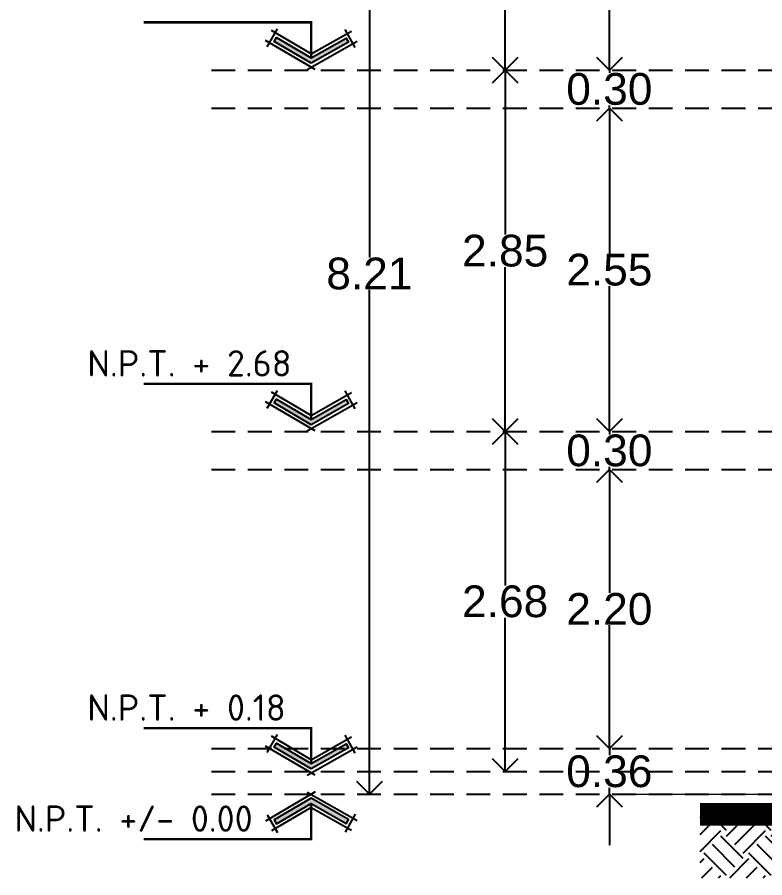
# Model space of a CAD drawing. Header units: metres. Extents: x -58 to 722, y -1100 to 345.
# Drawn here: x 230.4 to 236.3, y -485.49 to -478.7 of the extents above; entities that cross this region are included whole.
import ezdxf

# ---------------------------------------------------------------- set-up
doc = ezdxf.new("R2010")
doc.units = ezdxf.units.M
doc.header["$MEASUREMENT"] = 0
doc.linetypes.add('HIDDEN2', pattern=[0.1875, 0.125, -0.0625])
doc.layers.get('0').update_dxf_attribs({"color": 255})
doc.layers.get('DEFPOINTS').update_dxf_attribs({"color": 250})
for name, color, linetype in [('FSR_ARQ_007PROYECCIONES', 200, 'HIDDEN2'), ('FSR_ARQ_010MUROBAJO', 33, 'Continuous'), ('FSR_ARQ_015COTAS', 125, 'Continuous'), ('LOSA', 1, 'Continuous'), ('TEXTOS', 7, 'Continuous')]:
    doc.layers.add(name, color=color, linetype=linetype)
doc.layers.add('muro bajo', color=33, linetype='Continuous', lineweight=9)
doc.styles.add('LOCAL', font='isocpeur.ttf', dxfattribs={"width": 0.75, "height": 0.15})
doc.styles.add('style1', font='arial.ttf')
doc.dimstyles.new('PP_PACO', dxfattribs={"dimtxt": 0.18, "dimasz": 0.075, "dimexe": 0.075, "dimexo": 0, "dimgap": 0, "dimtad": 0, "dimtih": 1, "dimtoh": 1, "dimzin": 1, "dimdsep": 46, "dimtxsty": 'style1', "dimcen": 0.15, "dimse1": 1, "dimse2": 1, "dimclrd": 256, "dimclre": 256, "dimadec": 0, "dimazin": 0, "dimtfac": 1, "dimtmove": 0, "dimatfit": 3, "dimfxl": 0.075, "dimarcsym": 0})

# ---------------------------------------------------------------- blocks, each defined once
blk = doc.blocks.new('_Open90')
at = {"color": 0, "linetype": 'ByBlock', "lineweight": -2}
for p, q in [((-0.5, 0.5), (0, 0)), ((0, 0), (-1, 0)), ((0, 0), (-0.5, -0.5))]:
    blk.add_line(p, q, dxfattribs=at)
blk = doc.blocks.new('*D734')
at = {"layer": 'DEFPOINTS', "color": 0, "ltscale": 0.005, "transparency": 16777216}
for p in [(235.0691, -484.4714), (235.5095, -484.4714), (235.4817, -484.8314)]:
    blk.add_point(p, dxfattribs=at)
at = {"layer": 'FSR_ARQ_015COTAS', "lineweight": -2, "ltscale": 0.005, "transparency": 16777216}
for p, q in [((235.0691, -484.2714), (235.0691, -484.0714)), ((235.0691, -484.4714), (235.0691, -484.5237)), ((235.0691, -484.8314), (235.0691, -484.7792)), ((235.0691, -485.0314), (235.0691, -485.2314))]:
    blk.add_line(p, q, dxfattribs=at)
at = {"layer": 'FSR_ARQ_015COTAS', "lineweight": -2, "ltscale": 0.005, "transparency": 16777216, "xscale": 0.2, "yscale": 0.2, "zscale": 0.2}
for p, rotation in [((235.0691, -484.4714), 270), ((235.0691, -484.8314), 90)]:
    blk.add_blockref('_Open90', p, dxfattribs=dict(at, rotation=rotation))
at = {"layer": 'FSR_ARQ_015COTAS', "color": 0, "ltscale": 0.005, "transparency": 16777216, "insert": (235.0691, -484.6514), "char_height": 0.25, "attachment_point": 5, "style": 'style1'}
blk.add_mtext('0.36', dxfattribs=at)
blk = doc.blocks.new('*D739')
at = {"layer": 'DEFPOINTS', "color": 0, "ltscale": 0.005, "transparency": 16777216}
for p in [(235.0691, -482.2714), (235.7762, -482.2714), (235.5095, -484.4714)]:
    blk.add_point(p, dxfattribs=at)
at = {"layer": 'FSR_ARQ_015COTAS', "lineweight": -2, "ltscale": 0.005, "transparency": 16777216}
for p, q in [((235.0691, -482.4714), (235.0691, -483.2438)), ((235.0691, -484.2714), (235.0691, -483.4991))]:
    blk.add_line(p, q, dxfattribs=at)
at = {"layer": 'FSR_ARQ_015COTAS', "lineweight": -2, "ltscale": 0.005, "transparency": 16777216, "xscale": 0.2, "yscale": 0.2, "zscale": 0.2}
for p, rotation in [((235.0691, -482.2714), 90), ((235.0691, -484.4714), 270)]:
    blk.add_blockref('_Open90', p, dxfattribs=dict(at, rotation=rotation))
at = {"layer": 'FSR_ARQ_015COTAS', "color": 0, "ltscale": 0.005, "transparency": 16777216, "insert": (235.0691, -483.3714), "char_height": 0.25, "attachment_point": 5, "style": 'style1'}
blk.add_mtext('2.20', dxfattribs=at)
blk = doc.blocks.new('*D740')
at = {"layer": 'DEFPOINTS', "color": 0, "ltscale": 0.005, "transparency": 16777216}
for p in [(235.0691, -481.9714), (235.8498, -481.9714), (235.7762, -482.2714)]:
    blk.add_point(p, dxfattribs=at)
at = {"layer": 'FSR_ARQ_015COTAS', "lineweight": -2, "ltscale": 0.005, "transparency": 16777216}
for p, q in [((235.0691, -481.7714), (235.0691, -481.5714)), ((235.0691, -481.9714), (235.0691, -481.9937)), ((235.0691, -482.2714), (235.0691, -482.2492)), ((235.0691, -482.4714), (235.0691, -482.6714))]:
    blk.add_line(p, q, dxfattribs=at)
at = {"layer": 'FSR_ARQ_015COTAS', "lineweight": -2, "ltscale": 0.005, "transparency": 16777216, "xscale": 0.2, "yscale": 0.2, "zscale": 0.2}
for p, rotation in [((235.0691, -481.9714), 270), ((235.0691, -482.2714), 90)]:
    blk.add_blockref('_Open90', p, dxfattribs=dict(at, rotation=rotation))
at = {"layer": 'FSR_ARQ_015COTAS', "color": 0, "ltscale": 0.005, "transparency": 16777216, "insert": (235.0691, -482.1214), "char_height": 0.25, "attachment_point": 5, "style": 'style1'}
blk.add_mtext('0.30', dxfattribs=at)
blk = doc.blocks.new('*D741')
at = {"layer": 'DEFPOINTS', "color": 0, "ltscale": 0.005, "transparency": 16777216}
for p in [(235.0691, -479.4214), (235.9878, -479.4214), (235.8498, -481.9714)]:
    blk.add_point(p, dxfattribs=at)
at = {"layer": 'FSR_ARQ_015COTAS', "lineweight": -2, "ltscale": 0.005, "transparency": 16777216}
for p, q in [((235.0691, -479.6214), (235.0691, -480.5688)), ((235.0691, -481.7714), (235.0691, -480.8241))]:
    blk.add_line(p, q, dxfattribs=at)
at = {"layer": 'FSR_ARQ_015COTAS', "lineweight": -2, "ltscale": 0.005, "transparency": 16777216, "xscale": 0.2, "yscale": 0.2, "zscale": 0.2}
for p, rotation in [((235.0691, -479.4214), 90), ((235.0691, -481.9714), 270)]:
    blk.add_blockref('_Open90', p, dxfattribs=dict(at, rotation=rotation))
at = {"layer": 'FSR_ARQ_015COTAS', "color": 0, "ltscale": 0.005, "transparency": 16777216, "insert": (235.0691, -480.6964), "char_height": 0.25, "attachment_point": 5, "style": 'style1'}
blk.add_mtext('2.55', dxfattribs=at)
blk = doc.blocks.new('*D742')
at = {"layer": 'DEFPOINTS', "color": 0, "ltscale": 0.005, "transparency": 16777216}
for p in [(235.0691, -479.1214), (236.0062, -479.1214), (235.9878, -479.4214)]:
    blk.add_point(p, dxfattribs=at)
at = {"layer": 'FSR_ARQ_015COTAS', "lineweight": -2, "ltscale": 0.005, "transparency": 16777216}
for p, q in [((235.0691, -478.9214), (235.0691, -478.7214)), ((235.0691, -479.1214), (235.0691, -479.1437)), ((235.0691, -479.4214), (235.0691, -479.3992)), ((235.0691, -479.6214), (235.0691, -479.8214))]:
    blk.add_line(p, q, dxfattribs=at)
at = {"layer": 'FSR_ARQ_015COTAS', "lineweight": -2, "ltscale": 0.005, "transparency": 16777216, "xscale": 0.2, "yscale": 0.2, "zscale": 0.2}
for p, rotation in [((235.0691, -479.1214), 270), ((235.0691, -479.4214), 90)]:
    blk.add_blockref('_Open90', p, dxfattribs=dict(at, rotation=rotation))
at = {"layer": 'FSR_ARQ_015COTAS', "color": 0, "ltscale": 0.005, "transparency": 16777216, "insert": (235.0691, -479.2714), "char_height": 0.25, "attachment_point": 5, "style": 'style1'}
blk.add_mtext('0.30', dxfattribs=at)
blk = doc.blocks.new('*D743')
at = {"layer": 'DEFPOINTS', "color": 0, "ltscale": 0.005, "transparency": 16777216}
for p in [(235.0691, -476.9214), (236.0154, -476.9214), (236.0062, -479.1214)]:
    blk.add_point(p, dxfattribs=at)
at = {"layer": 'FSR_ARQ_015COTAS', "lineweight": -2, "ltscale": 0.005, "transparency": 16777216}
for p, q in [((235.0691, -477.1214), (235.0691, -477.8938)), ((235.0691, -478.9214), (235.0691, -478.1491))]:
    blk.add_line(p, q, dxfattribs=at)
at = {"layer": 'FSR_ARQ_015COTAS', "lineweight": -2, "ltscale": 0.005, "transparency": 16777216, "xscale": 0.2, "yscale": 0.2, "zscale": 0.2}
for p, rotation in [((235.0691, -476.9214), 90), ((235.0691, -479.1214), 270)]:
    blk.add_blockref('_Open90', p, dxfattribs=dict(at, rotation=rotation))
at = {"layer": 'FSR_ARQ_015COTAS', "color": 0, "ltscale": 0.005, "transparency": 16777216, "insert": (235.0691, -478.0214), "char_height": 0.25, "attachment_point": 5, "style": 'style1'}
blk.add_mtext('2.20', dxfattribs=at)
blk = doc.blocks.new('*D736')
at = {"layer": 'DEFPOINTS', "color": 0, "ltscale": 0.005, "transparency": 16777216}
for p in [(234.2469, -481.9714), (235.1575, -481.9714), (234.4532, -484.6514)]:
    blk.add_point(p, dxfattribs=at)
at = {"layer": 'FSR_ARQ_015COTAS', "lineweight": -2, "ltscale": 0.005, "transparency": 16777216}
for p, q in [((234.2469, -482.1714), (234.2469, -483.1838)), ((234.2469, -484.4514), (234.2469, -483.4391))]:
    blk.add_line(p, q, dxfattribs=at)
at = {"layer": 'FSR_ARQ_015COTAS', "lineweight": -2, "ltscale": 0.005, "transparency": 16777216, "xscale": 0.2, "yscale": 0.2, "zscale": 0.2}
for p, rotation in [((234.2469, -481.9714), 90), ((234.2469, -484.6514), 270)]:
    blk.add_blockref('_Open90', p, dxfattribs=dict(at, rotation=rotation))
at = {"layer": 'FSR_ARQ_015COTAS', "color": 0, "ltscale": 0.005, "transparency": 16777216, "insert": (234.2469, -483.3114), "char_height": 0.25, "attachment_point": 5, "style": 'style1'}
blk.add_mtext('2.68', dxfattribs=at)
blk = doc.blocks.new('*D737')
at = {"layer": 'DEFPOINTS', "color": 0, "ltscale": 0.005, "transparency": 16777216}
for p in [(234.2469, -479.1214), (234.7497, -479.1214), (235.1575, -481.9714)]:
    blk.add_point(p, dxfattribs=at)
at = {"layer": 'FSR_ARQ_015COTAS', "lineweight": -2, "ltscale": 0.005, "transparency": 16777216}
for p, q in [((234.2469, -479.3214), (234.2469, -480.4188)), ((234.2469, -481.7714), (234.2469, -480.6741))]:
    blk.add_line(p, q, dxfattribs=at)
at = {"layer": 'FSR_ARQ_015COTAS', "lineweight": -2, "ltscale": 0.005, "transparency": 16777216, "xscale": 0.2, "yscale": 0.2, "zscale": 0.2}
for p, rotation in [((234.2469, -479.1214), 90), ((234.2469, -481.9714), 270)]:
    blk.add_blockref('_Open90', p, dxfattribs=dict(at, rotation=rotation))
at = {"layer": 'FSR_ARQ_015COTAS', "color": 0, "ltscale": 0.005, "transparency": 16777216, "insert": (234.2469, -480.5464), "char_height": 0.25, "attachment_point": 5, "style": 'style1'}
blk.add_mtext('2.85', dxfattribs=at)
blk = doc.blocks.new('*D738')
at = {"layer": 'DEFPOINTS', "color": 0, "ltscale": 0.005, "transparency": 16777216}
for p in [(234.2469, -476.6214), (234.9862, -476.6214), (234.7497, -479.1214)]:
    blk.add_point(p, dxfattribs=at)
at = {"layer": 'FSR_ARQ_015COTAS', "lineweight": -2, "ltscale": 0.005, "transparency": 16777216}
for p, q in [((234.2469, -476.8214), (234.2469, -477.7438)), ((234.2469, -478.9214), (234.2469, -477.9991))]:
    blk.add_line(p, q, dxfattribs=at)
at = {"layer": 'FSR_ARQ_015COTAS', "lineweight": -2, "ltscale": 0.005, "transparency": 16777216, "xscale": 0.2, "yscale": 0.2, "zscale": 0.2}
for p, rotation in [((234.2469, -476.6214), 90), ((234.2469, -479.1214), 270)]:
    blk.add_blockref('_Open90', p, dxfattribs=dict(at, rotation=rotation))
at = {"layer": 'FSR_ARQ_015COTAS', "color": 0, "ltscale": 0.005, "transparency": 16777216, "insert": (234.2469, -477.8714), "char_height": 0.25, "attachment_point": 5, "style": 'style1'}
blk.add_mtext('2.50', dxfattribs=at)
blk = doc.blocks.new('*D744')
at = {"layer": 'DEFPOINTS', "color": 0, "ltscale": 0.005, "transparency": 16777216}
for p in [(233.1758, -476.6214), (233.7519, -476.6214), (233.7519, -484.8314)]:
    blk.add_point(p, dxfattribs=at)
at = {"layer": 'FSR_ARQ_015COTAS', "lineweight": -2, "ltscale": 0.005, "transparency": 16777216}
for p, q in [((233.1758, -476.8214), (233.1758, -480.5988)), ((233.1758, -484.6314), (233.1758, -480.8541))]:
    blk.add_line(p, q, dxfattribs=at)
at = {"layer": 'FSR_ARQ_015COTAS', "lineweight": -2, "ltscale": 0.005, "transparency": 16777216, "xscale": 0.2, "yscale": 0.2, "zscale": 0.2}
for p, rotation in [((233.1758, -476.6214), 90), ((233.1758, -484.8314), 270)]:
    blk.add_blockref('_Open90', p, dxfattribs=dict(at, rotation=rotation))
at = {"layer": 'FSR_ARQ_015COTAS', "color": 0, "ltscale": 0.005, "transparency": 16777216, "insert": (233.1758, -480.7264), "char_height": 0.25, "attachment_point": 5, "style": 'style1'}
blk.add_mtext('8.21', dxfattribs=at)
blk = doc.blocks.new('Flecha_1')
blk.add_hatch(color=256).paths.add_polyline_path([(0, 0.000758), (0.003041, -0.000998), (0.002854, -0.001323), (0, 0.000325), (-0.002854, -0.001323), (-0.003041, -0.000998)])
for p, q in [((0.000325, 0.00127), (-0.00375, -0.001083)), ((-0.000325, 0.00127), (0.00375, -0.001083)), ((0, 0), (-0.003281, -0.001894)), ((0, 0), (0.003281, -0.001894)), ((-0.003613, -0.00057), (-0.002769, -0.002032)), ((0.003613, -0.00057), (0.002769, -0.002032))]:
    blk.add_line(p, q)
blk.add_lwpolyline([(0, 0.000758), (0.003041, -0.000998), (0.002854, -0.001323), (0, 0.000325), (-0.002854, -0.001323), (-0.003041, -0.000998)], close=True)

msp = doc.modelspace()

# ---------------------------------------------------------------- hatches: boundary and pattern name
at = {"layer": 'FSR_ARQ_010MUROBAJO', "ltscale": 0.005}
h = msp.add_hatch(dxfattribs=at)
h.set_pattern_fill('EARTH', color=256, angle=45)
h.set_pattern_definition([(45, (36.36769, 24.17595), (0, 0.35355339), [0.25, -0.25]), (45, (36.3014, 24.24224), (0, 0.35355339), [0.25, -0.25]), (45, (36.2351, 24.30854), (0, 0.35355339), [0.25, -0.25]), (135, (36.2351, 24.35273), (-0.35355339, 3e-17), [0.25, -0.25]), (135, (36.3014, 24.41902), (-0.35355339, 3e-17), [0.25, -0.25]), (135, (36.36769, 24.48531), (-0.35355339, 3e-17), [0.25, -0.25])])
h.paths.add_polyline_path([(244.6727, -485.4896), (244.6727, -484.9896), (235.7852, -484.9896), (235.7852, -485.4896)])

# ---------------------------------------------------------------- linework, layer by layer
at = {"layer": 'FSR_ARQ_007PROYECCIONES', "ltscale": 1.5}
for p, q in [((231.93, -479.1214), (248.2949, -479.1214)), ((231.93, -479.4214), (248.2949, -479.4214)), ((231.93, -481.9714), (248.2949, -481.9714)), ((231.93, -482.2714), (248.2949, -482.2714)), ((231.93, -484.4714), (248.2949, -484.4714)), ((231.93, -484.6514), (248.2949, -484.6514)), ((231.93, -484.8314), (248.2949, -484.8314))]:
    msp.add_line(p, q, dxfattribs=at)
at = {"layer": 'LOSA', "ltscale": 0.005, "const_width": 0.18}
msp.add_lwpolyline([(235.7852, -484.9896), (244.6727, -484.9896)], dxfattribs=at)
at = {"layer": 'muro bajo', "ltscale": 0.005}
msp.add_lwpolyline([(235.0941, -484.8314), (246.5821, -484.8314)], dxfattribs=at)
at = {"layer": 'TEXTOS', "const_width": 0.02}
for points in [[(232.7167, -479.0255), (232.7167, -478.7452), (231.3951, -478.7452)], [(232.7167, -481.8755), (232.7167, -481.5952), (231.3951, -481.5952)], [(232.7167, -484.5897), (232.7167, -484.3094), (231.3951, -484.3094)], [(232.7167, -484.9043), (232.7167, -485.1846), (231.3951, -485.1846)]]:
    msp.add_lwpolyline(points, dxfattribs=at)

# ---------------------------------------------------------------- block references
at = {"layer": 'TEXTOS', "yscale": 96.2046114645297, "zscale": 96.2046114645297}
for p, xscale, rotation in [((232.717, -478.9943), 96.2046114645297, 179.5449717127303), ((232.717, -481.8443), 96.2046114645297, 179.5449717127303), ((232.717, -484.5584), 96.2046114645297, 179.5449717127303), ((232.717, -484.9356), -96.2046114645297, 0.4550282872697497)]:
    msp.add_blockref('Flecha_1', p, dxfattribs=dict(at, xscale=xscale, rotation=rotation))

# ---------------------------------------------------------------- texts
at = {"layer": 'TEXTOS', "style": 'LOCAL'}
for s, p in [('N.P.T. + 2.68', (230.9506, -481.5374)), ('N.P.T. + 0.18', (230.9506, -484.2515)), ('N.P.T. +/- 0.00', (230.375, -485.1267))]:
    msp.add_text(s, height=0.207504, rotation=360, dxfattribs=at).set_placement(p)

# ---------------------------------------------------------------- dimensions: what is measured, and where the dimension line sits
at = {"layer": 'FSR_ARQ_015COTAS', "ltscale": 0.005}
for base, p1, p2, picture, middle in [((233.1758, -476.6214), (233.7519, -484.8314), (233.7519, -476.6214), '*D744', (233.1758, -480.7264)), ((234.2469, -476.6214), (234.7497, -479.1214), (234.9862, -476.6214), '*D738', (234.2469, -477.8714)), ((235.0691, -476.9214), (236.0062, -479.1214), (236.0154, -476.9214), '*D743', (235.0691, -478.0214)), ((235.0691, -479.1214), (235.9878, -479.4214), (236.0062, -479.1214), '*D742', (235.0691, -479.2714)), ((234.2469, -479.1214), (235.1575, -481.9714), (234.7497, -479.1214), '*D737', (234.2469, -480.5464)), ((235.0691, -479.4214), (235.8498, -481.9714), (235.9878, -479.4214), '*D741', (235.0691, -480.6964)), ((235.0691, -481.9714), (235.7762, -482.2714), (235.8498, -481.9714), '*D740', (235.0691, -482.1214)), ((234.2469, -481.9714), (234.4532, -484.6514), (235.1575, -481.9714), '*D736', (234.2469, -483.3114)), ((235.0691, -482.2714), (235.5095, -484.4714), (235.7762, -482.2714), '*D739', (235.0691, -483.3714)), ((235.0691, -484.4714), (235.4817, -484.8314), (235.5095, -484.4714), '*D734', (235.0691, -484.6514))]:
    dim = msp.add_linear_dim(base=base, p1=p1, p2=p2, angle=90, dimstyle='PP_PACO', override={"dimtxt": 0.25, "dimasz": 0.2, "dimblk1": 'Open90', "dimblk2": 'Open90', "dimsah": 1, "dimtmove": 1, "dimfxlon": 1}, dxfattribs=at)
    dim.commit()
    dim.dimension.update_dxf_attribs({"geometry": picture, "text_midpoint": middle})

doc.saveas('drawing.dxf')
